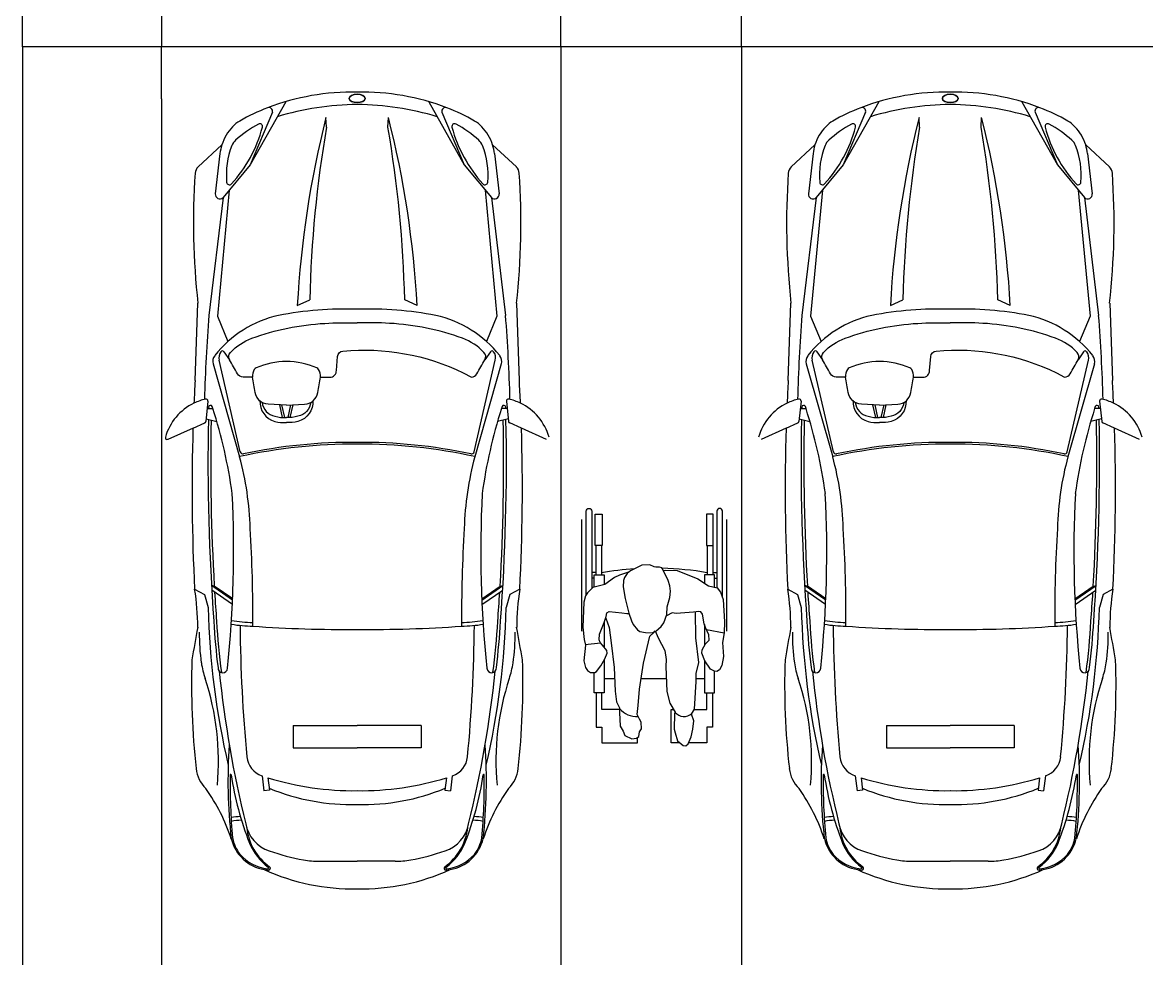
# Model space of a CAD drawing. Header units: inches. Extents: x 484217 to 497210, y -26946 to -21493.
# Drawn here: x 490922.2 to 491169, y -22751 to -22545.8 of the extents above; entities that cross this region are included whole.
import ezdxf

# ---------------------------------------------------------------- set-up
doc = ezdxf.new("R2010")
doc.units = ezdxf.units.IN
doc.header["$LTSCALE"] = 20
doc.header["$MEASUREMENT"] = 0
doc.layers.add('ceco.net 217 Nissan Z350 - top', color=145, linetype='Continuous')
doc.layers.add('Parking', color=7, linetype='Continuous')

msp = doc.modelspace()

# ---------------------------------------------------------------- linework, layer by layer
at = {"color": 0}
for p, q in [((491044.91, -22679.27), (491044.91, -22654.78)), ((491076.75, -22679.27), (491076.75, -22654.78)), ((491047.99, -22660.44), (491047.99, -22666.92)), ((491049.22, -22660.44), (491049.22, -22666.92)), ((491072.44, -22660.44), (491072.44, -22666.92)), ((491073.66, -22660.44), (491073.66, -22666.92)), ((491048, -22666.41), (491047.11, -22666.41)), ((491073.66, -22666.41), (491074.55, -22666.41)), ((491047.6, -22667.63), (491047.11, -22667.63)), ((491074.06, -22667.63), (491074.55, -22667.63)), ((491072.26, -22678.87), (491076.18, -22679.58)), ((491045.66, -22682.15), (491048.99, -22681.84)), ((491049.81, -22689.66), (491052.13, -22689.66)), ((491057.94, -22689.66), (491063.45, -22689.66)), ((491069.99, -22689.66), (491071.85, -22689.66)), ((491049.32, -22696.42), (491049.32, -22696.35)), ((491072.34, -22696.42), (491072.34, -22696.35))]:
    msp.add_line(p, q, dxfattribs=at)
for points in [[(491045.89, -22671.24), (491045.89, -22652.94, -1), (491047.11, -22652.94), (491047.11, -22669.89, -1)], [(491075.77, -22671.84), (491075.77, -22652.94, 1), (491074.55, -22652.94), (491074.55, -22669.71, 1)]]:
    msp.add_lwpolyline(points, format="xyb", dxfattribs=at)
for points in [[(491047.88, -22653.59), (491049.35, -22653.59), (491049.35, -22660.44), (491047.88, -22660.44)], [(491073.77, -22653.59), (491072.3, -22653.59), (491072.3, -22660.44), (491073.77, -22660.44)]]:
    msp.add_lwpolyline(points, close=True, dxfattribs=at)
for points in [[(491055.16, -22666.32), (491053.19, -22666.95), (491052.08, -22667.5), (491049.94, -22669.03), (491047.34, -22669.67), (491046.16, -22670.82), (491045.74, -22671.47), (491045.34, -22672.9), (491045.15, -22678.39), (491045.4, -22681.08), (491045.72, -22682.34), (491045.34, -22685.74), (491045.71, -22687.19), (491046.16, -22687.88), (491046.81, -22688.28), (491047.8, -22688.29), (491048.17, -22688.07), (491049.12, -22686.87), (491049.94, -22685.3), (491050.49, -22684.05), (491050.38, -22683.47), (491049.43, -22682.34), (491048.93, -22681.71), (491048.71, -22681.13), (491048.77, -22679.91), (491049.82, -22677.33), (491050.25, -22676.04), (491050.38, -22675.23), (491050.95, -22674.91), (491053.72, -22675.23), (491054.78, -22675.41), (491055.28, -22675.41)], [(491047.6, -22669.6), (491047.6, -22666.92), (491049.81, -22666.92)], [(491049.81, -22666.92), (491049.81, -22669.06)], [(491058.12, -22664.75), (491057.06, -22665.31), (491055.59, -22666.02), (491054.9, -22666.57), (491054.28, -22667.48), (491054.06, -22668.15), (491053.96, -22669.53), (491054.4, -22672.08), (491055.22, -22675.29), (491055.79, -22676.99), (491056.19, -22677.8), (491057.11, -22678.94), (491057.67, -22679.31), (491058.87, -22679.57), (491060.39, -22679.58), (491061.14, -22679.26), (491062.33, -22678.21), (491062.9, -22677.41), (491063.59, -22675.6), (491063.66, -22673.9), (491064.22, -22671.83), (491064.4, -22670.45), (491064.22, -22669.28), (491063.83, -22668.11), (491062.61, -22665.56), (491062.46, -22665.38), (491061.95, -22665.18), (491061.18, -22665.18), (491060.82, -22665.12), (491059.82, -22664.68), (491058.12, -22664.75)], [(491062.8, -22665.93), (491063.3, -22665.87), (491065.86, -22665.94), (491070.34, -22667.77), (491072.73, -22669.34), (491074.62, -22669.72), (491075.37, -22670.69), (491075.94, -22672.33), (491076.22, -22677.22), (491076.13, -22679.63), (491075.81, -22681.71), (491076, -22684.8), (491075.63, -22686.79), (491075.12, -22687.76), (491074.55, -22688.07), (491074.04, -22688.04), (491073.17, -22687.57), (491071.91, -22685.74), (491071.22, -22684.04), (491071.29, -22683.36), (491072.04, -22682.03), (491072.6, -22681.52), (491072.86, -22681.21), (491072.77, -22680.04), (491072.06, -22678.42), (491071.79, -22677.62), (491071.41, -22675.54), (491071.07, -22675.02), (491070.6, -22674.91), (491069.46, -22675.1), (491065.61, -22675.35), (491064.73, -22675.23), (491063.53, -22675.86)], [(491071.85, -22666.92), (491071.85, -22668.76)], [(491074.06, -22669.61), (491074.06, -22666.92), (491071.85, -22666.92)], [(491050.19, -22676.42), (491050.95, -22678.44), (491051.35, -22681.83), (491052.04, -22687.24), (491052.23, -22692.4), (491052.5, -22694.73), (491053.19, -22696.05), (491053.19, -22697.12), (491053.32, -22700.11), (491054.01, -22701.2), (491054.34, -22702.15), (491055.91, -22702.84), (491056.95, -22702.71), (491057.42, -22702.34), (491057.55, -22701.33), (491058.05, -22700.68), (491057.93, -22699.23), (491057.61, -22698.57), (491057.05, -22697.5), (491057.3, -22695.55), (491057.61, -22691.96), (491058.43, -22686.3), (491059.88, -22680.38), (491060.7, -22679.57), (491061.01, -22679.19), (491061.64, -22680.73), (491063.11, -22683.47), (491063.43, -22685.48), (491063.32, -22687.02), (491063.59, -22692.46), (491064.22, -22695.04), (491065.42, -22697), (491065.23, -22697.31), (491065.18, -22700.73), (491065.42, -22701.54), (491065.92, -22703.3), (491067.18, -22704.31), (491067.71, -22704.39), (491068.28, -22703.93), (491068.88, -22702.4), (491069.29, -22700.74), (491069.48, -22698.89), (491068.97, -22697.44), (491069.67, -22696.37), (491069.98, -22690.32), (491069.99, -22688.53), (491070.56, -22686.11), (491069.93, -22680.7), (491069.84, -22675.04)], [(491049.81, -22677.37), (491049.81, -22682.79)], [(491071.85, -22677.81), (491071.85, -22682.36)], [(491049.81, -22685.55), (491049.81, -22692.78), (491047.6, -22692.78), (491047.6, -22688.29)], [(491071.85, -22685.59), (491071.85, -22692.78), (491074.06, -22692.78), (491074.06, -22688.04)], [(491048.09, -22692.78), (491048.09, -22700.33), (491049.32, -22700.33), (491049.32, -22703.76), (491057.15, -22703.76), (491057.15, -22702.55)], [(491053.19, -22696.42), (491049.32, -22696.42), (491049.32, -22692.78)], [(491073.57, -22692.78), (491073.57, -22700.33), (491072.34, -22700.33), (491072.34, -22703.76), (491068.34, -22703.76)], [(491069.63, -22696.42), (491072.34, -22696.42), (491072.34, -22692.78)], [(491066.5, -22703.76), (491064.5, -22703.76), (491064.5, -22696.42), (491065.06, -22696.42)]]:
    msp.add_lwpolyline(points, dxfattribs=at)
for centre, radius, start, end in [((491060.88, -22733.82), 68.38, 93.6699, 99.8201), ((491060.88, -22733.82), 68.38, 80.27, 88.6181), ((491057.09, -22692.82), 5.18, 221.2563, 271.629), ((491067.35, -22695.4), 2.55, 220.6156, 311.4173)]:
    msp.add_arc(centre, radius, start, end, dxfattribs=at)
at = {"layer": 'ceco.net 217 Nissan Z350 - top'}
for p, q in [((490979.95, -22563.14), (490972.13, -22577)), ((491011.33, -22563.14), (491019.14, -22577)), ((491110.08, -22563.14), (491102.27, -22577)), ((491141.47, -22563.14), (491149.28, -22577)), ((490977.05, -22565.43), (490972.13, -22577)), ((491014.22, -22565.43), (491019.14, -22577)), ((491107.19, -22565.43), (491102.27, -22577)), ((491144.36, -22565.43), (491149.28, -22577)), ((490988.89, -22568.69), (490988.78, -22566.61)), ((491002.39, -22568.69), (491002.5, -22566.61)), ((491119.02, -22568.69), (491118.91, -22566.61)), ((491132.52, -22568.69), (491132.63, -22566.61)), ((490960.72, -22577.45), (490965.93, -22572.63)), ((491025.35, -22572.63), (491030.56, -22577.45)), ((491090.86, -22577.45), (491096.06, -22572.63)), ((491155.48, -22572.63), (491160.69, -22577.45)), ((490965.52, -22574.5), (490964.49, -22583.33)), ((491025.75, -22574.5), (491026.78, -22583.33)), ((491095.66, -22574.5), (491094.63, -22583.33)), ((491155.89, -22574.5), (491156.92, -22583.33)), ((490972.13, -22577), (490966.2, -22584.16)), ((491019.14, -22577), (491025.07, -22584.16)), ((491102.27, -22577), (491096.34, -22584.16)), ((491149.28, -22577), (491155.21, -22584.16)), ((490967.57, -22582.5), (490964.98, -22610.2)), ((491023.7, -22582.5), (491026.3, -22610.2)), ((491097.71, -22582.5), (491095.11, -22610.2)), ((491153.84, -22582.5), (491156.43, -22610.2)), ((490966.2, -22584.16), (490963.09, -22610.01)), ((491025.07, -22584.16), (491028.18, -22610.01)), ((491096.34, -22584.16), (491093.23, -22610.01)), ((491155.21, -22584.16), (491158.32, -22610.01)), ((490960.07, -22624.29), (490960.67, -22607.33)), ((490982.49, -22607.85), (490985.21, -22606.59)), ((491008.78, -22607.85), (491006.07, -22606.59)), ((491030.6, -22607.33), (491031.21, -22624.29)), ((491090.2, -22624.29), (491090.81, -22607.33)), ((491112.63, -22607.85), (491115.34, -22606.59)), ((491138.92, -22607.85), (491136.2, -22606.59)), ((491160.74, -22607.33), (491161.34, -22624.29)), ((490964.98, -22610.2), (490967.28, -22615.73)), ((491026.3, -22610.2), (491024, -22615.73)), ((491095.11, -22610.2), (491097.42, -22615.73)), ((491156.43, -22610.2), (491154.13, -22615.73)), ((490969.97, -22639.91), (490965.33, -22619.83)), ((490966.38, -22617.97), (490967.62, -22619.74)), ((491021.3, -22639.91), (491025.94, -22619.83)), ((491024.89, -22617.97), (491023.66, -22619.74)), ((491100.11, -22639.91), (491095.47, -22619.83)), ((491096.52, -22617.97), (491097.75, -22619.74)), ((491151.44, -22639.91), (491156.08, -22619.83)), ((491155.03, -22617.97), (491153.8, -22619.74)), ((490964.01, -22620.65), (490969.84, -22641)), ((491027.26, -22620.65), (491021.43, -22641)), ((491094.15, -22620.65), (491099.98, -22641)), ((491157.4, -22620.65), (491151.57, -22641)), ((490960.07, -22624.29), (490960.07, -22624.29)), ((491031.21, -22624.29), (491031.21, -22624.29)), ((491090.2, -22624.29), (491090.2, -22624.29)), ((491161.34, -22624.29), (491161.34, -22624.29)), ((490962.88, -22628.8), (490962.41, -22633.26)), ((490979.27, -22632.38), (490978.66, -22629.61)), ((490979.74, -22632.38), (490979.13, -22629.63)), ((490980.49, -22632.38), (490981.1, -22629.63)), ((490980.95, -22632.38), (490981.57, -22629.61)), ((491028.39, -22628.8), (491028.87, -22633.26)), ((491093.02, -22628.8), (491092.54, -22633.26)), ((491109.41, -22632.38), (491108.8, -22629.61)), ((491109.87, -22632.38), (491109.26, -22629.63)), ((491110.63, -22632.38), (491111.24, -22629.63)), ((491111.09, -22632.38), (491111.7, -22629.61)), ((491158.53, -22628.8), (491159, -22633.26)), ((490962.71, -22630.4), (490963.97, -22630.41)), ((491028.56, -22630.4), (491027.3, -22630.41)), ((491092.85, -22630.4), (491094.11, -22630.41)), ((491158.7, -22630.4), (491157.44, -22630.41)), ((490959.61, -22634.73), (490954.1, -22637.18)), ((490959.61, -22634.73), (490962.17, -22633.59)), ((490962.47, -22632.68), (490964.84, -22633.27)), ((491028.8, -22632.68), (491026.44, -22633.27)), ((491031.66, -22634.73), (491029.11, -22633.59)), ((491037.17, -22637.18), (491031.66, -22634.73)), ((491089.75, -22634.73), (491084.24, -22637.18)), ((491089.75, -22634.73), (491092.31, -22633.59)), ((491092.61, -22632.68), (491094.98, -22633.27)), ((491158.94, -22632.68), (491156.57, -22633.27)), ((491161.8, -22634.73), (491159.24, -22633.59)), ((491167.31, -22637.18), (491161.8, -22634.73)), ((490968.3, -22672.42), (490963.65, -22669.2)), ((490964.27, -22669.35), (490963.65, -22669.2)), ((490968.32, -22672.14), (490964.27, -22669.35)), ((491022.96, -22672.14), (491027, -22669.35)), ((491022.97, -22672.42), (491027.62, -22669.2)), ((491027, -22669.35), (491027.62, -22669.2)), ((491098.44, -22672.42), (491093.79, -22669.2)), ((491094.41, -22669.35), (491093.79, -22669.2)), ((491098.45, -22672.14), (491094.41, -22669.35)), ((491153.1, -22672.14), (491157.14, -22669.35)), ((491153.11, -22672.42), (491157.76, -22669.2)), ((491157.14, -22669.35), (491157.76, -22669.2)), ((490968.26, -22673.38), (490963.71, -22670.23)), ((491023.01, -22673.38), (491027.56, -22670.23)), ((491098.4, -22673.38), (491093.85, -22670.23)), ((491153.15, -22673.38), (491157.7, -22670.23)), ((490981.61, -22699.96), (490995.64, -22699.96)), ((490981.61, -22699.96), (490981.61, -22704.84)), ((491009.66, -22699.96), (490995.64, -22699.96)), ((491009.66, -22699.96), (491009.66, -22704.84)), ((491111.75, -22699.96), (491125.77, -22699.96)), ((491111.75, -22699.96), (491111.75, -22704.84)), ((491139.8, -22699.96), (491125.77, -22699.96)), ((491139.8, -22699.96), (491139.8, -22704.84)), ((490981.61, -22704.84), (490995.64, -22704.84)), ((491009.66, -22704.84), (490995.64, -22704.84)), ((491111.75, -22704.84), (491125.77, -22704.84)), ((491139.8, -22704.84), (491125.77, -22704.84)), ((490974.78, -22710.99), (490975.17, -22714.27)), ((490976.06, -22711.4), (490976.38, -22714.12)), ((491015.22, -22711.4), (491014.89, -22714.12)), ((491016.49, -22710.99), (491016.1, -22714.27)), ((491104.92, -22710.99), (491105.31, -22714.27)), ((491106.2, -22711.4), (491106.52, -22714.12)), ((491145.35, -22711.4), (491145.03, -22714.12)), ((491146.63, -22710.99), (491146.24, -22714.27)), ((490976.38, -22714.12), (490975.17, -22714.27)), ((491014.89, -22714.12), (491016.1, -22714.27)), ((491106.52, -22714.12), (491105.31, -22714.27)), ((491145.03, -22714.12), (491146.24, -22714.27)), ((490987.33, -22729.7), (490995.64, -22729.7)), ((491003.95, -22729.7), (490995.64, -22729.7)), ((491117.46, -22729.7), (491125.77, -22729.7)), ((491134.09, -22729.7), (491125.77, -22729.7))]:
    msp.add_line(p, q, dxfattribs=at)
for points in [[(490965.93, -22572.63, 0.046528), (490965.52, -22574.5)], [(491096.06, -22572.63, 0.046528), (491095.66, -22574.5)], [(490980.11, -22629.68), (490976.12, -22629.48, -0.352581), (490973.25, -22626.91, 0.008047), (490972.63, -22623.53), (490970.59, -22623.53, -0.270521), (490969.36, -22622.81, 0.000614), (490967.62, -22619.74, -0.331797), (490967.82, -22618.1, -0.11427), (490972.53, -22615.02, -0.074246), (490988.51, -22611.74, -0.021686), (490995.64, -22611.66, -0.021686)], [(491018.91, -22622.58), (491020.69, -22623.53, 0.270521), (491021.92, -22622.81, -0.000614), (491023.66, -22619.74, 0.331797), (491023.45, -22618.1, 0.11427), (491018.74, -22615.02, 0.074246), (491002.76, -22611.74, 0.021686), (490995.64, -22611.66)], [(491110.25, -22629.68), (491106.25, -22629.48, -0.352581), (491103.39, -22626.91, 0.008047), (491102.77, -22623.53), (491100.72, -22623.53, -0.270521), (491099.49, -22622.81, 0.000614), (491097.75, -22619.74, -0.331797), (491097.96, -22618.1, -0.11427), (491102.67, -22615.02, -0.074246), (491118.65, -22611.74, -0.021686), (491125.77, -22611.66, -0.021686)], [(491149.05, -22622.58), (491150.83, -22623.53, 0.270521), (491152.05, -22622.81, -0.000614), (491153.8, -22619.74, 0.331797), (491153.59, -22618.1, 0.11427), (491148.88, -22615.02, 0.074246), (491132.9, -22611.74, 0.021686), (491125.77, -22611.66)], [(490989.64, -22623.53, 0.460181), (490991.06, -22622.05), (490991.33, -22618.99, -0.361883), (490992.51, -22617.81, -0.136022), (491018.91, -22622.58, -0.015575)], [(491119.78, -22623.53, 0.460181), (491121.19, -22622.05), (491121.47, -22618.99, -0.361883), (491122.65, -22617.81, -0.136022), (491149.05, -22622.58, -0.015575)], [(490980.11, -22629.68), (490984.11, -22629.48, 0.352581), (490986.98, -22626.91, -0.008047), (490987.59, -22623.53), (490989.64, -22623.53)], [(491110.25, -22629.68), (491114.24, -22629.48, 0.352581), (491117.11, -22626.91, -0.008047), (491117.73, -22623.53), (491119.78, -22623.53)], [(490974.3, -22628.66, 0.358011), (490977.58, -22633.25, 0.087142), (490980.11, -22633.47)], [(490974.76, -22629.08, 0.316561), (490977.58, -22632.13, 0.087142), (490980.11, -22632.36)], [(490985.93, -22628.66, -0.358011), (490982.64, -22633.25, -0.087142), (490980.11, -22633.47)], [(490985.46, -22629.08, -0.316561), (490982.64, -22632.13, -0.087142), (490980.11, -22632.36)], [(491104.43, -22628.66, 0.358011), (491107.72, -22633.25, 0.087142), (491110.25, -22633.47)], [(491104.9, -22629.08, 0.316561), (491107.72, -22632.13, 0.087142), (491110.25, -22632.36)], [(491116.06, -22628.66, -0.358011), (491112.78, -22633.25, -0.087142), (491110.25, -22633.47)], [(491115.6, -22629.08, -0.316561), (491112.78, -22632.13, -0.087142), (491110.25, -22632.36)], [(491015.11, -22731.66, 0.025591), (491016.03, -22731.55, 0.019947)], [(491145.25, -22731.66, 0.025591), (491146.17, -22731.55, 0.019947)]]:
    msp.add_lwpolyline(points, format="xyb", dxfattribs=at)
for points in [[(490959.97, -22670.04), (490962.12, -22671.18), (490962.93, -22674.08)], [(491031.3, -22670.04), (491029.15, -22671.18), (491028.34, -22674.08)], [(491090.11, -22670.04), (491092.26, -22671.18), (491093.07, -22674.08)], [(491161.44, -22670.04), (491159.29, -22671.18), (491158.48, -22674.08)]]:
    msp.add_lwpolyline(points, dxfattribs=at)
for centre, radius, start, end in [((490994.63, -22613.06), 52.04, 88.8887, 111.0086), ((490996.65, -22613.06), 52.04, 68.9914, 91.1113), ((491124.76, -22613.06), 52.04, 88.8887, 111.0086), ((491126.78, -22613.06), 52.04, 68.9914, 91.1113), ((490988.55, -22598.94), 36.68, 110.0597, 120.6317), ((490976.26, -22565.24), 0.813, 346.4917, 111.0086), ((490996.27, -22627.17), 63.41, 90.568, 106.6553), ((490995.01, -22627.17), 63.41, 73.3447, 89.432), ((491015.01, -22565.24), 0.813, 68.9914, 193.5083), ((491002.72, -22598.94), 36.68, 59.3683, 69.9403), ((491118.69, -22598.94), 36.68, 110.0597, 120.6317), ((491106.4, -22565.24), 0.813, 346.4917, 111.0086), ((491126.4, -22627.17), 63.41, 90.568, 106.6553), ((491125.15, -22627.17), 63.41, 73.3447, 89.432), ((491145.15, -22565.24), 0.813, 68.9914, 193.5083), ((491132.86, -22598.94), 36.68, 59.3683, 69.9403), ((490973.59, -22573.67), 7.32, 120.6317, 136.3458), ((490987.48, -22592.41), 27.87, 119.0182, 131.6511), ((490974.25, -22568.57), 0.61, 345.1476, 119.0182), ((491197.59, -22619.53), 215.41, 165.7776, 176.8914), ((490793.69, -22619.53), 215.41, 3.1086, 14.2224), ((491017.02, -22568.57), 0.61, 60.9818, 194.8524), ((491003.8, -22592.41), 27.87, 48.3489, 60.9818), ((491017.68, -22573.67), 7.32, 43.6542, 59.3683), ((491103.73, -22573.67), 7.32, 120.6317, 136.3458), ((491117.61, -22592.41), 27.87, 119.0182, 131.6511), ((491104.39, -22568.57), 0.61, 345.1476, 119.0182), ((491327.72, -22619.53), 215.41, 165.7776, 176.8914), ((490923.83, -22619.53), 215.41, 3.1086, 14.2224), ((491147.16, -22568.57), 0.61, 60.9818, 194.8524), ((491133.94, -22592.41), 27.87, 48.3489, 60.9818), ((491147.82, -22573.67), 7.32, 43.6542, 59.3683), ((490975.75, -22575.73), 10.3, 136.3458, 162.4749), ((490946.22, -22561.14), 29.61, 317.4693, 345.1476), ((491253.87, -22613.54), 268.75, 170.3926, 178.5179), ((490737.41, -22613.54), 268.75, 1.4821, 9.6074), ((491045.05, -22561.14), 29.61, 194.8524, 222.5307), ((491015.52, -22575.73), 10.3, 17.5251, 43.6542), ((491105.89, -22575.73), 10.3, 136.3458, 162.4749), ((491076.36, -22561.14), 29.61, 317.4693, 345.1476), ((491384.01, -22613.54), 268.75, 170.3926, 178.5179), ((490867.54, -22613.54), 268.75, 1.4821, 9.6074), ((491175.19, -22561.14), 29.61, 194.8524, 222.5307), ((491145.66, -22575.73), 10.3, 17.5251, 43.6542), ((490984.67, -22579.23), 17.75, 158.5793, 185.0491), ((490970.98, -22573.86), 3.05, 131.6511, 158.5793), ((491020.29, -22573.86), 3.05, 21.4207, 48.3489), ((491006.61, -22579.23), 17.75, 354.9509, 21.4207), ((491015.52, -22575.73), 10.3, 6.8695, 17.5251), ((491114.81, -22579.23), 17.75, 158.5793, 185.0491), ((491101.12, -22573.86), 3.05, 131.6511, 158.5793), ((491150.43, -22573.86), 3.05, 21.4207, 48.3489), ((491136.74, -22579.23), 17.75, 354.9509, 21.4207), ((491145.66, -22575.73), 10.3, 6.8695, 17.5251), ((490962.1, -22578.94), 2.03, 132.7708, 176.1631), ((491029.17, -22578.94), 2.03, 3.8369, 47.2292), ((491092.24, -22578.94), 2.03, 132.7708, 176.1631), ((491159.31, -22578.94), 2.03, 3.8369, 47.2292), ((491121.88, -22589.66), 162.17, 176.1631, 186.2571), ((490869.39, -22589.66), 162.17, 353.7429, 3.8369), ((491252.02, -22589.66), 162.17, 176.1631, 186.2571), ((490999.53, -22589.66), 162.17, 353.7429, 3.8369), ((490967.59, -22580.74), 0.61, 185.0491, 317.4693), ((491023.68, -22580.74), 0.61, 222.5307, 354.9509), ((491097.73, -22580.74), 0.61, 185.0491, 317.4693), ((491153.82, -22580.74), 0.61, 222.5307, 354.9509), ((490965.51, -22583.42), 1.02, 174.9936, 313.3253), ((491025.77, -22583.42), 1.02, 226.6747, 5.0064), ((491095.64, -22583.42), 1.02, 174.9936, 313.3253), ((491155.91, -22583.42), 1.02, 226.6747, 5.0064), ((491325.85, -22638.44), 363.87, 175.5179, 178.4221), ((490983.88, -22634.25), 24.87, 102.7542, 141.6567), ((490993.32, -22689.35), 80.75, 88.358, 100.66), ((490997.95, -22689.35), 80.75, 79.34, 91.642), ((491007.4, -22634.25), 24.87, 38.3433, 77.2458), ((490665.43, -22638.44), 363.87, 1.5779, 4.4821), ((491455.98, -22638.44), 363.87, 175.5179, 178.4221), ((491114.01, -22634.25), 24.87, 102.7542, 141.6567), ((491123.46, -22689.35), 80.75, 88.358, 100.66), ((491128.09, -22689.35), 80.75, 79.34, 91.642), ((491137.53, -22634.25), 24.87, 38.3433, 77.2458), ((490795.56, -22638.44), 363.87, 1.5779, 4.4821), ((490965.97, -22620.09), 2.03, 141.6567, 195.9899), ((490967.56, -22619.32), 2.29, 143.5714, 193.0159), ((490966.05, -22618.2), 0.407, 34.8609, 143.5714), ((490980.11, -22636.61), 16.5, 66.162, 113.838), ((491025.23, -22618.2), 0.407, 36.4286, 145.1391), ((491023.71, -22619.32), 2.29, 346.9841, 36.4286), ((491025.31, -22620.09), 2.03, 344.0101, 38.3433), ((491096.1, -22620.09), 2.03, 141.6567, 195.9899), ((491097.7, -22619.32), 2.29, 143.5714, 193.0159), ((491096.19, -22618.2), 0.407, 34.8609, 143.5714), ((491110.25, -22636.61), 16.5, 66.162, 113.838), ((491155.36, -22618.2), 0.407, 36.4286, 145.1391), ((491153.85, -22619.32), 2.29, 346.9841, 36.4286), ((491155.45, -22620.09), 2.03, 344.0101, 38.3433), ((490976.11, -22623.53), 3.48, 151.4661, 180), ((490973.77, -22622.26), 0.813, 113.838, 151.4661), ((490986.45, -22622.26), 0.813, 28.5339, 66.162), ((490984.11, -22623.53), 3.48, 0, 28.5339), ((491106.25, -22623.53), 3.48, 151.4661, 180), ((491103.91, -22622.26), 0.813, 113.838, 151.4661), ((491116.59, -22622.26), 0.813, 28.5339, 66.162), ((491114.25, -22623.53), 3.48, 0, 28.5339), ((491385.4, -22648.08), 426, 176.799, 177.468), ((490605.88, -22648.08), 426, 2.532, 3.201), ((491515.54, -22648.08), 426, 176.799, 177.468), ((490736.01, -22648.08), 426, 2.532, 3.201), ((490965.05, -22640.03), 11.98, 115.8883, 163.7888), ((490965.05, -22640.03), 11.98, 102.8415, 115.8883), ((490962.48, -22628.75), 0.407, 353.9485, 102.8415), ((490963.45, -22630.13), 0.407, 17.8949, 178.5107), ((491027.82, -22630.13), 0.407, 1.4893, 162.1051), ((491028.8, -22628.75), 0.407, 77.1585, 186.0515), ((491026.23, -22640.03), 11.98, 64.1117, 77.1585), ((491026.23, -22640.03), 11.98, 16.2112, 64.1117), ((491095.18, -22640.03), 11.98, 115.8883, 163.7888), ((491095.18, -22640.03), 11.98, 102.8415, 115.8883), ((491092.61, -22628.75), 0.407, 353.9485, 102.8415), ((491093.59, -22630.13), 0.407, 17.8949, 178.5107), ((491157.96, -22630.13), 0.407, 1.4893, 162.1051), ((491158.94, -22628.75), 0.407, 77.1585, 186.0515), ((491156.36, -22640.03), 11.98, 64.1117, 77.1585), ((491156.36, -22640.03), 11.98, 16.2112, 64.1117), ((491433.47, -22642.35), 470.58, 178.5107, 178.5452), ((490856.48, -22664.67), 112.82, 17.6779, 17.8949), ((490856.48, -22664.67), 112.82, 7.9568, 17.6779), ((491134.79, -22664.67), 112.82, 162.3221, 172.0432), ((491134.79, -22664.67), 112.82, 162.1051, 162.3221), ((490557.8, -22642.35), 470.58, 1.4548, 1.4893), ((491563.61, -22642.35), 470.58, 178.5107, 178.5452), ((490986.62, -22664.67), 112.82, 17.6779, 17.8949), ((490986.62, -22664.67), 112.82, 7.9568, 17.6779), ((491264.93, -22664.67), 112.82, 162.3221, 172.0432), ((491264.93, -22664.67), 112.82, 162.1051, 162.3221), ((490687.94, -22642.35), 470.58, 1.4548, 1.4893), ((491385.4, -22648.08), 426, 178.2037, 182.9554), ((490962, -22633.22), 0.407, 293.9719, 353.9485), ((491433.47, -22642.35), 470.58, 178.8379, 184.2325), ((491434.08, -22642.35), 470.58, 178.8562, 183.289), ((490557.19, -22642.35), 470.58, 356.711, 1.1438), ((490557.8, -22642.35), 470.58, 355.7675, 1.1621), ((491029.27, -22633.22), 0.407, 186.0515, 246.0281), ((490605.88, -22648.08), 426, 357.0446, 1.7963), ((491515.54, -22648.08), 426, 178.2037, 182.9554), ((491092.14, -22633.22), 0.407, 293.9719, 353.9485), ((491563.61, -22642.35), 470.58, 178.8379, 184.2325), ((491564.22, -22642.35), 470.58, 178.8562, 183.289), ((490687.33, -22642.35), 470.58, 356.711, 1.1438), ((490687.94, -22642.35), 470.58, 355.7675, 1.1621), ((491159.41, -22633.22), 0.407, 186.0515, 246.0281), ((490736.01, -22648.08), 426, 357.0446, 1.7963), ((490953.94, -22636.8), 0.407, 163.7888, 293.9719), ((490994.66, -22753.14), 114.89, 89.514, 102.4808), ((490994.66, -22752.73), 114.89, 89.514, 102.0411), ((490996.61, -22752.73), 114.89, 77.9589, 90.486), ((490996.61, -22753.14), 114.89, 77.5192, 90.486), ((491124.8, -22753.14), 114.89, 89.514, 102.4808), ((491124.8, -22752.73), 114.89, 89.514, 102.0411), ((491126.75, -22752.73), 114.89, 77.9589, 90.486), ((491126.75, -22753.14), 114.89, 77.5192, 90.486), ((490904.45, -22658.66), 67.74, 1.6556, 15.116), ((490970.57, -22639.77), 0.61, 193.0159, 282.0411), ((491086.83, -22658.66), 67.74, 164.884, 178.3444), ((491020.71, -22639.77), 0.61, 257.9589, 346.9841), ((491034.58, -22658.66), 67.74, 1.6556, 15.116), ((491100.71, -22639.77), 0.61, 193.0159, 282.0411), ((491216.97, -22658.66), 67.74, 164.884, 178.3444), ((491150.84, -22639.77), 0.61, 257.9589, 346.9841), ((490720.97, -22661.72), 247.56, 354.0484, 2.9327), ((491270.3, -22661.72), 247.56, 177.0673, 185.9516), ((490851.11, -22661.72), 247.56, 354.0484, 2.9327), ((491400.44, -22661.72), 247.56, 177.0673, 185.9516), ((490661.92, -22675.68), 310.82, 359.5463, 3.4993), ((491329.36, -22675.68), 310.82, 176.5007, 180.4537), ((490792.05, -22675.68), 310.82, 359.5463, 3.4993), ((491459.5, -22675.68), 310.82, 176.5007, 180.4537), ((490910.12, -22678.32), 50.53, 359.9006, 9.422), ((491434.08, -22642.35), 470.58, 183.4505, 184.2325), ((490557.19, -22642.35), 470.58, 355.7675, 356.5495), ((491081.16, -22678.32), 50.53, 170.578, 180.0994), ((491040.25, -22678.32), 50.53, 359.9006, 9.422), ((491564.22, -22642.35), 470.58, 183.4505, 184.2325), ((490687.33, -22642.35), 470.58, 355.7675, 356.5495), ((491211.3, -22678.32), 50.53, 170.578, 180.0994), ((491133.93, -22669.87), 171.05, 181.4105, 193.1096), ((490857.34, -22669.87), 171.05, 346.8904, 358.5895), ((491264.07, -22669.87), 171.05, 181.4105, 193.1096), ((490987.48, -22669.87), 171.05, 346.8904, 358.5895), ((492983.64, -23047.52), 2056.39, 169.65947, 169.86118), ((491110.61, -22668.84), 146.67, 183.22, 187.2024), ((491111.22, -22668.84), 146.67, 183.22, 187.6307), ((490973.11, -22646.02), 32.12, 260.8832, 269.3274), ((490973.11, -22646.02), 31.31, 260.7398, 269.3198), ((491305.49, -22674.85), 335.58, 180.5342, 185.4645), ((490993.22, -22392.27), 286.61, 265.9005, 270.4836), ((490998.06, -22392.27), 286.61, 269.5164, 274.0995), ((491018.17, -22646.02), 31.31, 270.6802, 279.2602), ((491018.17, -22646.02), 32.12, 270.6726, 279.1168), ((490685.79, -22674.85), 335.58, 354.5355, 359.4658), ((490880.05, -22668.84), 146.67, 352.3693, 356.78), ((490880.66, -22668.84), 146.67, 352.7976, 356.78), ((489006.98, -23047.64), 2057.05, 10.13885, 10.34049), ((493113.78, -23047.52), 2056.39, 169.65947, 169.86118), ((491240.75, -22668.84), 146.67, 183.22, 187.2024), ((491241.36, -22668.84), 146.67, 183.22, 187.6307), ((491103.24, -22646.02), 32.12, 260.8832, 269.3274), ((491103.24, -22646.02), 31.31, 260.7398, 269.3198), ((491435.62, -22674.85), 335.58, 180.5342, 185.4645), ((491123.36, -22392.27), 286.61, 265.9005, 270.4836), ((491128.19, -22392.27), 286.61, 269.5164, 274.0995), ((491148.31, -22646.02), 31.31, 270.6802, 279.2602), ((491148.31, -22646.02), 32.12, 270.6726, 279.1168), ((490815.92, -22674.85), 335.58, 354.5355, 359.4658), ((491010.19, -22668.84), 146.67, 352.3693, 356.78), ((491010.8, -22668.84), 146.67, 352.7976, 356.78), ((489137.12, -23047.64), 2057.05, 10.13885, 10.34049), ((491000.34, -22680.3), 39.35, 178.8247, 188.6342), ((490990.93, -22680.3), 39.35, 351.3658, 1.1753), ((491130.48, -22680.3), 39.35, 178.8247, 188.6342), ((491121.07, -22680.3), 39.35, 351.3658, 1.1753), ((491124.77, -22690.94), 165.49, 178.1276, 186.4023), ((490981.54, -22683.16), 20.33, 188.6342, 198.507), ((491009.74, -22683.16), 20.33, 341.493, 351.3658), ((490866.5, -22690.94), 165.49, 353.5977, 1.8724), ((491254.91, -22690.94), 165.49, 178.1276, 186.4023), ((491111.67, -22683.16), 20.33, 188.6342, 198.507), ((491139.88, -22683.16), 20.33, 341.493, 351.3658), ((490996.64, -22690.94), 165.49, 353.5977, 1.8724), ((490966.15, -22687.31), 1.05, 175.7193, 355.7193), ((491203.08, -22663.83), 238.94, 185.8105, 193.9657), ((490788.19, -22663.83), 238.94, 346.0343, 354.1895), ((491025.13, -22687.31), 1.05, 184.2807, 4.2807), ((491096.29, -22687.31), 1.05, 175.7193, 355.7193), ((491333.22, -22663.83), 238.94, 185.8105, 193.9657), ((490918.33, -22663.83), 238.94, 346.0343, 354.1895), ((491155.26, -22687.31), 1.05, 184.2807, 4.2807), ((490908.26, -22707.68), 56.94, 354.6296, 18.507), ((491083.01, -22707.68), 56.94, 161.493, 185.3704), ((491038.4, -22707.68), 56.94, 354.6296, 18.507), ((491213.15, -22707.68), 56.94, 161.493, 185.3704), ((491078.75, -22712.2), 111.47, 175.8733, 186.4677), ((490912.52, -22712.2), 111.47, 353.5323, 4.1267), ((491208.89, -22712.2), 111.47, 175.8733, 186.4677), ((491042.66, -22712.2), 111.47, 353.5323, 4.1267), ((490976.29, -22706.35), 4.88, 185.4645, 251.5243), ((491014.99, -22706.35), 4.88, 288.4757, 354.5355), ((491106.42, -22706.35), 4.88, 185.4645, 251.5243), ((491145.13, -22706.35), 4.88, 288.4757, 354.5355), ((490967.2, -22708.72), 6.93, 185.5045, 226.7034), ((491094.36, -22712.87), 126.61, 179.0473, 185.306), ((490967.87, -22710.77), 0.102, 8.6408, 179.0473), ((491036.67, -22700.32), 69.48, 188.6408, 201.4752), ((490994.78, -22650.98), 63.25, 251.5243, 251.5635), ((490994.78, -22650.98), 63.25, 252.7789, 270.7732), ((490996.49, -22650.98), 63.25, 269.2268, 287.2211), ((490996.49, -22650.98), 63.25, 288.4365, 288.4757), ((490954.61, -22700.32), 69.48, 338.5248, 351.3592), ((490896.91, -22712.87), 126.61, 354.694, 0.9527), ((491023.4, -22710.77), 0.102, 0.9527, 171.3592), ((491024.07, -22708.72), 6.93, 313.2966, 354.4955), ((491097.34, -22708.72), 6.93, 185.5045, 226.7034), ((491224.5, -22712.87), 126.61, 179.0473, 185.306), ((491098.01, -22710.77), 0.102, 8.6408, 179.0473), ((491166.8, -22700.32), 69.48, 188.6408, 201.4752), ((491124.92, -22650.98), 63.25, 251.5243, 251.5635), ((491124.92, -22650.98), 63.25, 252.7789, 270.7732), ((491126.63, -22650.98), 63.25, 269.2268, 287.2211), ((491126.63, -22650.98), 63.25, 288.4365, 288.4757), ((491084.75, -22700.32), 69.48, 338.5248, 351.3592), ((491027.05, -22712.87), 126.61, 354.694, 0.9527), ((491153.54, -22710.77), 0.102, 0.9527, 171.3592), ((491154.21, -22708.72), 6.93, 313.2966, 354.4955), ((490928.31, -22737.88), 41.8, 18.2987, 35.2245), ((490994.25, -22670.39), 46.87, 247.5288, 271.6981), ((490997.03, -22670.39), 46.87, 268.3019, 292.4712), ((491062.97, -22737.88), 41.8, 144.7755, 161.7013), ((491058.44, -22737.88), 41.8, 18.2987, 35.2245), ((491124.39, -22670.39), 46.87, 247.5288, 271.6981), ((491127.16, -22670.39), 46.87, 268.3019, 292.4712), ((491193.11, -22737.88), 41.8, 144.7755, 161.7013), ((490971.09, -22737.63), 17.76, 93.4973, 100.1307), ((490971.09, -22737.63), 16.94, 92.8504, 100.4514), ((491020.19, -22737.63), 16.94, 79.5486, 87.1496), ((491020.19, -22737.63), 17.76, 79.8693, 86.5027), ((491101.22, -22737.63), 17.76, 93.4973, 100.1307), ((491101.22, -22737.63), 16.94, 92.8504, 100.4514), ((491150.32, -22737.63), 16.94, 79.5486, 87.1496), ((491150.32, -22737.63), 17.76, 79.8693, 86.5027), ((490978.61, -22720.26), 7.5, 189.4777, 252.5154), ((490983.52, -22720.99), 12.2, 186.177, 234.4743), ((491007.76, -22720.99), 12.2, 305.5257, 353.823), ((491012.67, -22720.26), 7.5, 287.4846, 350.5223), ((491108.74, -22720.26), 7.5, 189.4777, 252.5154), ((491113.65, -22720.99), 12.2, 186.177, 234.4743), ((491137.9, -22720.99), 12.2, 305.5257, 353.823), ((491142.81, -22720.26), 7.5, 287.4846, 350.5223), ((490976.8, -22722.62), 9.06, 193.6248, 260.0959), ((490976.26, -22723.17), 8.09, 190.0266, 218.3775), ((490984.23, -22720.44), 13.33, 203.492, 232.5447), ((491007.04, -22720.44), 13.33, 307.4553, 336.508), ((491014.47, -22722.62), 9.06, 279.9041, 346.3752), ((491015.01, -22723.17), 8.09, 321.6225, 349.9734), ((491106.94, -22722.62), 9.06, 193.6248, 260.0959), ((491106.4, -22723.17), 8.09, 190.0266, 218.3775), ((491114.37, -22720.44), 13.33, 203.492, 232.5447), ((491137.18, -22720.44), 13.33, 307.4553, 336.508), ((491144.61, -22722.62), 9.06, 279.9041, 346.3752), ((491145.15, -22723.17), 8.09, 321.6225, 349.9734), ((490976.93, -22722.23), 9.2, 220.4122, 264.0949), ((490991.36, -22685.9), 44.14, 250.124, 260.2501), ((490999.91, -22685.9), 44.14, 279.7499, 289.876), ((491014.34, -22722.23), 9.2, 275.9051, 319.5878), ((491107.07, -22722.23), 9.2, 220.4122, 264.0949), ((491121.5, -22685.9), 44.14, 250.124, 260.2501), ((491130.05, -22685.9), 44.14, 279.7499, 289.876), ((491144.48, -22722.23), 9.2, 275.9051, 319.5878), ((490976, -22731.18), 0.203, 264.0949, 52.5447), ((490976.19, -22731.25), 0.407, 265.9597, 54.4743), ((490987.33, -22709.37), 20.33, 260.2501, 270), ((491003.95, -22709.37), 20.33, 270, 279.7499), ((491015.08, -22731.25), 0.407, 125.5257, 274.0403), ((491015.27, -22731.18), 0.203, 127.4553, 275.9051), ((491106.14, -22731.18), 0.203, 264.0949, 52.5447), ((491106.33, -22731.25), 0.407, 265.9597, 54.4743), ((491117.46, -22709.37), 20.33, 260.2501, 270), ((491134.09, -22709.37), 20.33, 270, 279.7499), ((491145.22, -22731.25), 0.407, 125.5257, 274.0403), ((491145.41, -22731.18), 0.203, 127.4553, 275.9051), ((490976.8, -22722.62), 9.06, 260.0959, 265.9597), ((490994.61, -22689.02), 46.73, 245.5067, 271.2534), ((490996.66, -22689.02), 46.73, 268.7466, 294.4933), ((491106.94, -22722.62), 9.06, 260.0959, 265.9597), ((491124.75, -22689.02), 46.73, 245.5067, 271.2534), ((491126.8, -22689.02), 46.73, 268.7466, 294.4933)]:
    msp.add_arc(centre, radius, start, end, dxfattribs=at)
for centre in [(490995.64, -22562.42), (491125.77, -22562.42)]:
    msp.add_ellipse(centre, major_axis=(-1.74, 0), ratio=0.521468, dxfattribs=at)
at = {"layer": 'ceco.net 217 Nissan Z350 - top', "extrusion": (0, 0, -1)}
for centre in [(490995.64, -22562.42), (491125.77, -22562.42)]:
    msp.add_ellipse(centre, major_axis=(1.74, 0), ratio=0.521468, dxfattribs=at)
at = {"layer": 'Parking'}
for p, q in [((490922.2, -22551.1), (490922.2, -22291.3)), ((490922.2, -22551.1), (490922.2, -22291.3)), ((491040.31, -22551.1), (491040.31, -22291.3)), ((491040.31, -22551.1), (491040.31, -22291.3)), ((491079.93, -22551.1), (491079.93, -22291.3)), ((490952.69, -22539.69), (490952.69, -22551.1)), ((491040.31, -22551.1), (490922.2, -22551.1)), ((490922.2, -22551.1), (490922.2, -22810.9)), ((491040.31, -22551.1), (490922.2, -22551.1)), ((491040.31, -22551.1), (490922.2, -22551.1)), ((490922.2, -22551.1), (490922.2, -22810.9)), ((491040.31, -22551.1), (490922.2, -22551.1)), ((490922.2, -22551.1), (490922.2, -22810.9)), ((490952.69, -22562.5), (490952.69, -22551.1)), ((491170.21, -22551.1), (491040.31, -22551.1)), ((491040.31, -22551.1), (491040.31, -22810.9)), ((491170.21, -22551.1), (491040.31, -22551.1)), ((491170.21, -22551.1), (491040.31, -22551.1)), ((491040.31, -22551.1), (491040.31, -22810.9)), ((491170.21, -22551.1), (491040.31, -22551.1)), ((491040.31, -22551.1), (491040.31, -22810.9)), ((491079.93, -22551.1), (491079.93, -22810.9)), ((490952.69, -22562.5), (490952.69, -22810.9))]:
    msp.add_line(p, q, dxfattribs=at)

doc.saveas('drawing.dxf')
